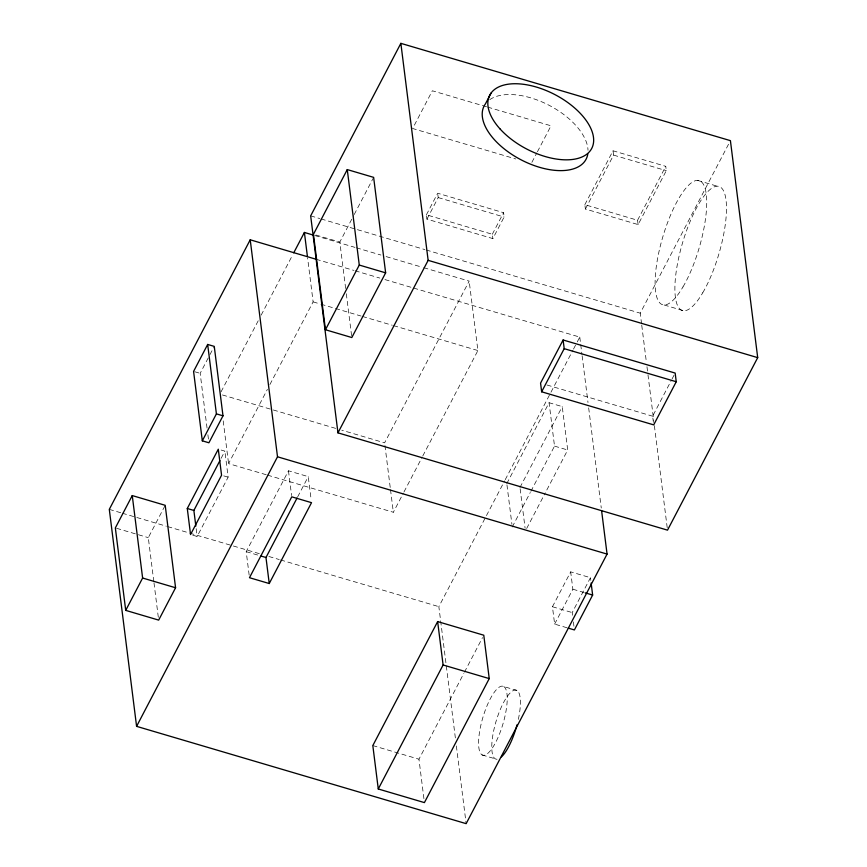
<?xml version="1.0" encoding="UTF-8"?>
<svg xmlns="http://www.w3.org/2000/svg" width="867" height="867" viewBox="0 0 867 867"><rect width="100%" height="100%" fill="white"/><g stroke="black" fill="none" stroke-linecap="round" stroke-linejoin="round"><path stroke-width="0.65" stroke-dasharray="4.33 3.25" d="M207.05 428.092L200.169 373.341L209.359 355.763M209.977 354.592L213.65 347.559M221.085 391.786L258.669 319.912M261.173 315.111L292.493 255.212M153.817 581.54L148.3 537.659L165.207 505.309M221.161 458.264L224.878 451.143L220.478 449.854M345.651 288.473L339.81 242.066L353.595 215.71M354.224 214.507L373.005 178.569M266.191 474.726L228.574 463.617L267.404 389.348M269.908 384.547L313.128 301.889L307.579 257.824M192.756 535.188L197.145 536.489L228.151 477.186L224.878 451.143M249.154 575.092L246.206 551.661L288.483 470.792L308.251 476.633L311.199 500.064M426.401 214.799L437.672 193.233L503.586 212.697L504.128 217.032L492.857 238.598L426.943 219.134L426.401 214.799L492.304 234.263L492.857 238.598M426.943 219.134L438.214 197.578L437.672 193.233M297.684 496.845L308.251 476.633M492.304 234.263L503.586 212.697M423.757 267.697L469.166 281.103L384.612 442.842L341.804 430.195M531.883 162.357L536.814 152.928M537.432 151.747L551 125.802L487.807 107.14M267.491 475.116L393.347 512.267L403.372 493.106M404 491.903L422.164 457.158M422.782 455.966L477.901 350.539L469.166 281.103M584.846 204.677L613.023 150.771L665.758 166.334L666.3 170.68L638.123 224.586L585.388 209.023L584.846 204.677L637.57 220.251L638.123 224.586M585.388 209.023L613.576 155.106L613.023 150.771M637.57 220.251L665.758 166.334M455.359 737.925L438.854 606.662L485.823 516.808M486.452 515.616L504.616 480.871M505.244 479.668L550.339 393.412M550.968 392.22L572.881 350.279M573.51 349.087L576.642 343.094M577.27 341.901L579.774 337.1L413.537 288.028M506.794 483.58L549.071 402.711L562.249 406.612L567.701 450.006L545.95 491.632M519.972 487.471L562.249 406.612M512.245 526.984L530.279 492.489M530.897 491.307L554.522 446.115L549.071 402.711M526.67 528.491L545.321 492.814M641.58 323.879L640.225 313.171L729.169 143.044M423.92 798.659L418.956 759.199L463.834 673.356M464.452 672.163L482.529 637.592M566.985 627.751L554.631 624.099L552.442 606.748L570.681 571.852L590.46 577.693L590.795 580.359M653.393 422.392L652.613 416.193L671.394 380.255M672.023 379.052L675.155 373.07M554.631 624.099L572.87 589.213L570.681 571.852M572.556 615.256L572.22 612.579L590.46 577.693M486.517 106.76L432.351 90.775L412.627 128.511L515.789 158.964M613.576 155.106L666.3 170.68M697.686 180.423L717.453 186.253M438.214 197.578L504.128 217.032M664.155 304.989L683.922 310.83M310.668 215.872L319.75 218.549M321.05 218.928L424.852 249.577M426.141 249.967L640.225 313.171M315.956 235.022L339.81 242.066M314.775 235.521L354.993 247.388M356.294 247.778L380.938 255.05M386.129 256.589L422.457 267.307M316.13 259.266L353.79 270.385M355.091 270.764L379.768 278.058M384.959 279.586L412.237 287.638M313.128 301.889L319.609 303.797M320.909 304.187L361.127 316.065M362.428 316.444L392.263 325.255M393.564 325.634L477.901 350.539M547.001 385.013L652.613 416.193M554.522 446.115L567.701 450.006M194.674 371.726L200.169 373.341M222.429 394.951L336.613 428.666M223.762 475.885L228.151 477.186M572.87 589.213L583.99 592.497M552.442 606.748L572.22 612.579M109.296 509.363L120.968 512.809M122.269 513.199L166.388 526.215M167.678 526.605L188.442 532.728M189.732 533.118L259.797 553.796M268.878 556.484L279.261 559.551M280.561 559.93L438.854 606.662M246.206 551.661L258.561 555.313M116.611 528.296L148.3 537.659M503.76 686.556A35.948 10.556 -73.6 0 1 495.642 742.445A35.948 10.556 -73.6 0 1 479.353 733.244A35.948 10.556 -73.6 0 1 503.76 686.556L516.938 690.446M482.074 754.94L495.263 758.831M372.821 745.577L418.956 759.199M641.743 325.223L646.294 361.387M646.966 366.741L647.812 373.439M647.974 374.782L653.707 420.322M654.379 425.675L667.352 528.816M579.774 337.1L581.963 354.462M582.125 355.795L587.999 402.537M588.671 407.88L601.264 508.019M573.39 621.932L574.236 628.608M520.135 488.793L525.099 528.241M506.957 484.902L511.92 524.351M456.367 745.967L466.143 823.65M384.948 445.508L390.323 488.24M390.497 489.573L393.347 512.267M346.312 293.783L351.655 336.212M288.483 470.792L291.594 495.534M223.198 420.896L228.574 463.617M207.896 434.768L208.73 441.444M196.17 528.675L197.145 536.489M153.99 582.873L158.498 618.778M497.062 759.232A35.948 10.556 -73.6 0 1 494.689 726.351A35.948 10.556 -73.6 0 1 514.478 690.143A35.948 10.556 -73.6 0 1 517.989 720.921M489.768 99.662A57.515 30.648 27.6 0 1 548.746 105.113A57.515 30.648 27.6 0 1 588.01 150.284M702.736 292.786A64.7 18.998 -73.6 0 0 721.973 188.453A64.7 18.998 -73.6 0 0 677.365 264.402A64.7 18.998 -73.6 0 0 702.736 292.786M682.968 286.944A64.7 18.998 -73.6 0 0 702.205 182.612A64.7 18.998 -73.6 0 0 657.587 258.561A64.7 18.998 -73.6 0 0 682.968 286.944"/><path stroke-width="1.3" d="M316.13 259.266L250.216 239.801L109.296 509.363L136.585 726.351L466.143 823.65L607.063 554.089L601.6 510.696M207.668 344.448L193.579 371.401L202.314 440.837L208.904 442.777L222.992 415.824L214.257 346.388L207.668 344.448L216.403 413.873L202.314 440.837M132.25 495.577L115.344 527.927L125.715 610.379L158.672 620.111L175.578 587.761L165.207 505.309L132.25 495.577L142.621 578.029L125.715 610.379M400.857 43.35L310.668 215.872L337.957 432.85L667.514 530.149L757.704 357.637L730.415 140.649L400.857 43.35L428.146 260.338L337.957 432.85M293.74 252.817L304.393 232.454L313.475 235.13M347.266 169.585L313.453 234.274L325.461 329.753L351.818 337.534L385.642 272.845L373.634 177.367L347.266 169.585L359.274 265.053L325.461 329.753M187.283 508.506L218.289 449.204L221.562 475.235L190.556 534.538L187.283 508.506L193.872 510.446L195.834 526.074M193.872 510.446L219.915 460.637M136.585 726.351L277.505 456.79L250.216 239.801M491.123 93.007L485.487 103.791A57.515 30.648 27.6 0 0 523.419 161.002A57.515 30.648 27.6 0 0 587.804 153.936M269.247 583.534L311.524 502.665L291.756 496.834L249.479 577.704L269.247 583.534L265.974 557.503L297.056 498.037M563.106 339.983L540.564 383.116L541.647 391.797L653.696 424.873L676.249 381.74L675.155 373.07L563.106 339.983L564.2 348.664L541.647 391.797M437.64 621.585L372.821 745.577L378.272 788.981L424.407 802.604L489.237 678.601L483.775 635.208L437.64 621.585L443.102 664.978L378.272 788.981M591.131 583.036L592.638 595.055L574.398 629.941L568.221 628.12M428.146 260.338L757.704 357.637M359.274 265.053L385.642 272.845M564.2 348.664L676.249 381.74M216.403 413.873L222.992 415.824M277.505 456.79L607.063 554.089M585.225 592.865L592.638 595.055M261.032 556.04L265.974 557.503M443.102 664.978L489.237 678.601M142.621 578.029L175.578 587.761M304.393 232.454L307.417 256.491M517.025 724.79A35.948 10.556 -73.6 0 1 501.419 756.913M500.053 128.945A57.515 30.648 27.6 0 0 590.384 150.576A57.515 30.648 27.6 0 0 531.818 85.844A57.515 30.648 27.6 0 0 500.053 128.945"/></g></svg>
